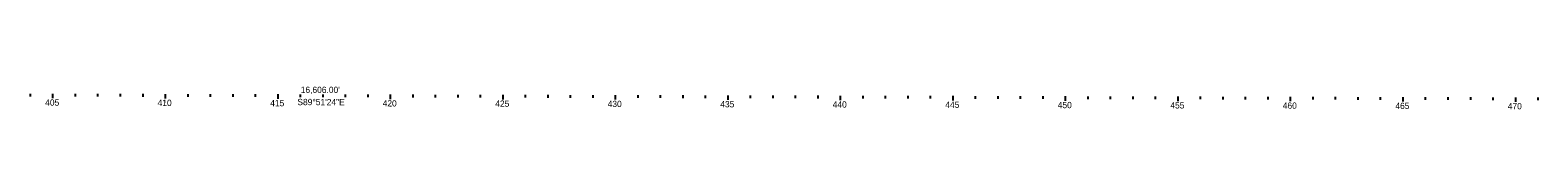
# Model space of a CAD drawing. Extents: x 117326 to 225548, y 573011 to 581051.
# Drawn here: x 157865 to 164565, y 577434 to 577536 of the extents above; entities that cross this region are included whole.
import ezdxf

# ---------------------------------------------------------------- set-up
doc = ezdxf.new("R2010")
doc.units = 0
for name, color, linetype in [('_CIVIL_CONSTRUCTION', 7, 'Continuous'), ('GE_P_Alignment_100_Cardinal_Points', 7, 'Continuous'), ('GE_P_Alignment_100_Curve_Data', 7, 'Continuous')]:
    doc.layers.add(name, color=color, linetype=linetype)

msp = doc.modelspace()

# ---------------------------------------------------------------- linework, layer by layer
at = {"layer": 'GE_P_Alignment_100_Curve_Data'}
for p, q in [((157865.3, 577504), (157865.3, 577492)), ((157965.3, 577503.7), (157965.3, 577483.7)), ((158065.3, 577503.5), (158065.3, 577491.5)), ((158165.3, 577503.2), (158165.3, 577491.2)), ((158265.3, 577503), (158265.3, 577491)), ((158365.3, 577502.7), (158365.3, 577490.7)), ((158465.3, 577502.5), (158465.3, 577482.5)), ((158565.3, 577502.2), (158565.3, 577490.2)), ((158665.3, 577502), (158665.3, 577490)), ((158765.3, 577501.7), (158765.3, 577489.7)), ((158865.3, 577501.5), (158865.3, 577489.5)), ((158965.3, 577501.2), (158965.3, 577481.2)), ((159065.3, 577501), (159065.3, 577489)), ((159165.3, 577500.7), (159165.3, 577488.7)), ((159265.3, 577500.5), (159265.3, 577488.5)), ((159365.3, 577500.2), (159365.3, 577488.2)), ((159465.3, 577500), (159465.3, 577480)), ((159565.3, 577499.7), (159565.3, 577487.7)), ((159665.3, 577499.5), (159665.3, 577487.5)), ((159765.3, 577499.2), (159765.3, 577487.2)), ((159865.3, 577499), (159865.3, 577487)), ((159965.3, 577498.7), (159965.3, 577478.7)), ((160065.3, 577498.5), (160065.3, 577486.5)), ((160165.3, 577498.2), (160165.3, 577486.2)), ((160265.3, 577498), (160265.3, 577486)), ((160365.3, 577497.7), (160365.3, 577485.7)), ((160465.3, 577497.5), (160465.3, 577477.5)), ((160565.3, 577497.2), (160565.3, 577485.2)), ((160665.3, 577497), (160665.3, 577485)), ((160765.3, 577496.7), (160765.3, 577484.7)), ((160865.3, 577496.5), (160865.3, 577484.5)), ((160965.3, 577496.2), (160965.3, 577476.2)), ((161065.3, 577496), (161065.3, 577484)), ((161165.3, 577495.7), (161165.3, 577483.7)), ((161265.3, 577495.5), (161265.3, 577483.5)), ((161365.3, 577495.2), (161365.3, 577483.2)), ((161465.3, 577495), (161465.3, 577475)), ((161565.3, 577494.7), (161565.3, 577482.7)), ((161665.3, 577494.5), (161665.3, 577482.5)), ((161765.3, 577494.2), (161765.3, 577482.2)), ((161865.3, 577494), (161865.3, 577482)), ((161965.3, 577493.7), (161965.3, 577473.7)), ((162065.3, 577493.5), (162065.3, 577481.5)), ((162165.3, 577493.2), (162165.3, 577481.2)), ((162265.3, 577493), (162265.3, 577481)), ((162365.3, 577492.7), (162365.3, 577480.7)), ((162465.3, 577492.5), (162465.3, 577472.5)), ((162565.3, 577492.2), (162565.3, 577480.2)), ((162665.3, 577492), (162665.3, 577480)), ((162765.3, 577491.7), (162765.3, 577479.7)), ((162865.3, 577491.5), (162865.3, 577479.5)), ((162965.3, 577491.2), (162965.3, 577471.2)), ((163065.3, 577491), (163065.3, 577479)), ((163165.3, 577490.7), (163165.3, 577478.7)), ((163265.3, 577490.5), (163265.3, 577478.5)), ((163365.3, 577490.2), (163365.3, 577478.2)), ((163465.3, 577490), (163465.3, 577470)), ((163565.3, 577489.7), (163565.3, 577477.7)), ((163665.3, 577489.5), (163665.3, 577477.5)), ((163765.3, 577489.2), (163765.3, 577477.2)), ((163865.3, 577489), (163865.3, 577477)), ((163965.3, 577488.7), (163965.3, 577468.7)), ((164065.3, 577488.5), (164065.3, 577476.5)), ((164165.3, 577488.2), (164165.3, 577476.2)), ((164265.3, 577488), (164265.3, 577476)), ((164365.3, 577487.7), (164365.3, 577475.7)), ((164465.3, 577487.5), (164465.3, 577467.5)), ((164565.3, 577487.2), (164565.3, 577475.2))]:
    msp.add_line(p, q, dxfattribs=at)

# ---------------------------------------------------------------- texts
at = {"layer": '_CIVIL_CONSTRUCTION'}
msp.add_text('S89°51\'24"E', height=28, rotation=359.85657, dxfattribs=at).set_placement((159052.8, 577453))
at = {"layer": 'GE_P_Alignment_100_Cardinal_Points'}
msp.add_text("16,606.00'", height=28, rotation=359.85657, dxfattribs=at).set_placement((159067.7, 577507.2))
at = {"layer": 'GE_P_Alignment_100_Curve_Data'}
for s, p in [('405', (157932.1, 577450.8)), ('410', (158431.7, 577449.6)), ('415', (158932.1, 577448.3)), ('420', (159431.7, 577447.1)), ('425', (159932.1, 577445.8)), ('430', (160431.7, 577444.6)), ('435', (160932.1, 577443.3)), ('440', (161431.7, 577442.1)), ('445', (161932.1, 577440.8)), ('450', (162431.7, 577439.6)), ('455', (162932.1, 577438.3)), ('460', (163431.7, 577437.1)), ('465', (163932.1, 577435.8)), ('470', (164431.7, 577434.6))]:
    msp.add_text(s, height=28, rotation=359.85657, dxfattribs=at).set_placement(p)

doc.saveas('drawing.dxf')
